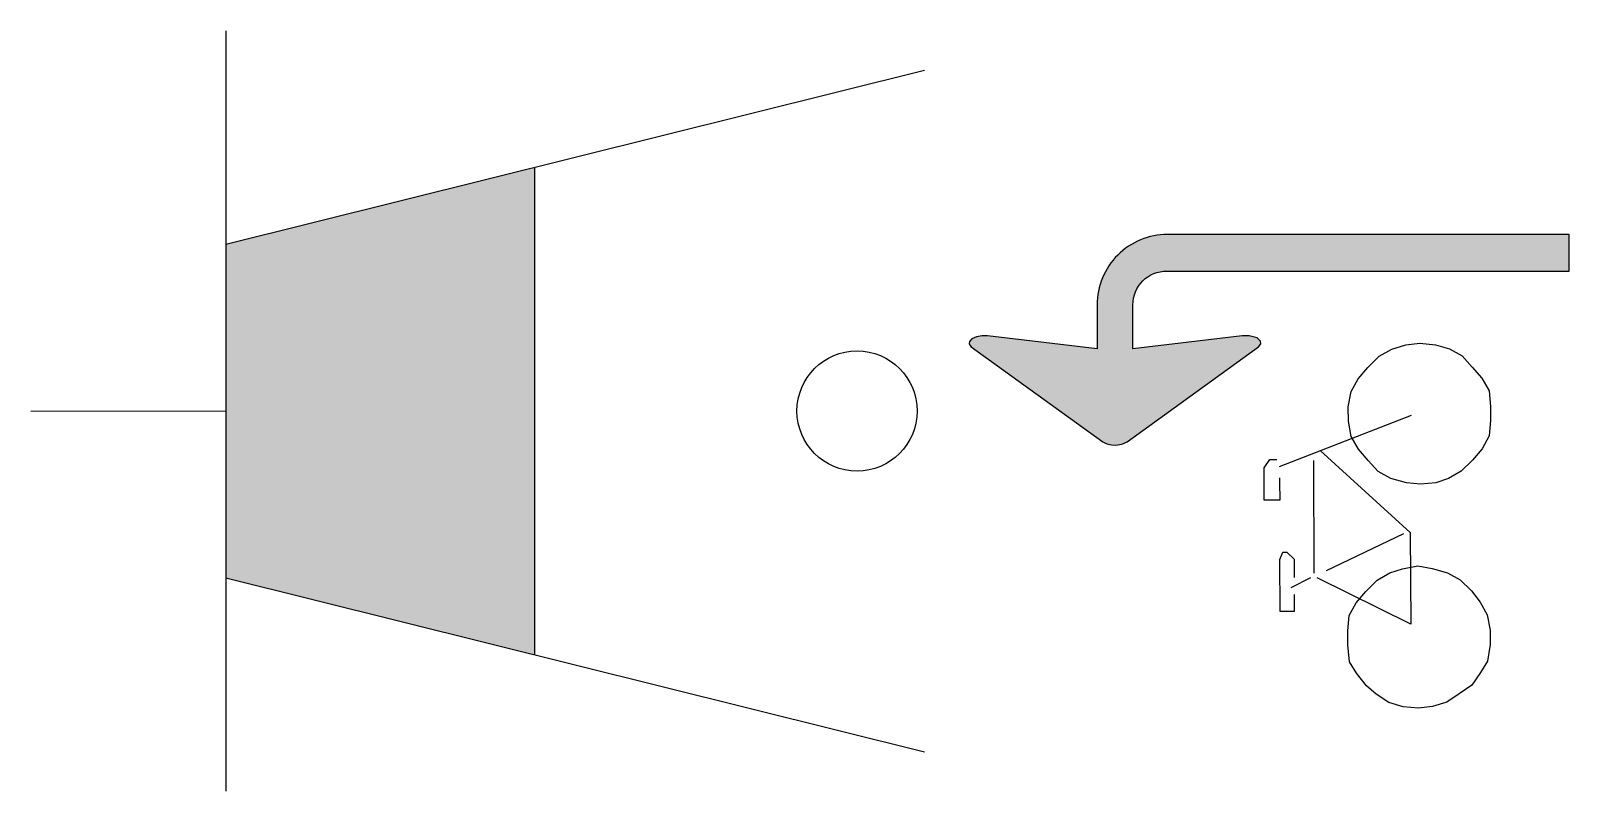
# Model space of a CAD drawing. Extents: x 0 to 11.8, y -2.9 to 2.9.
import ezdxf

# ---------------------------------------------------------------- set-up
doc = ezdxf.new("R2010")
doc.units = 0
doc.layers.get('0').update_dxf_attribs({"lineweight": 25})

msp = doc.modelspace()

# ---------------------------------------------------------------- hatches: boundary and pattern name
h = msp.add_hatch(color=256)
h.dxf.hatch_style = 1
edge = h.paths.add_edge_path()
edge.add_line((7.316339964894297, 0.5777780185818244), (7.275029247852927, 0.5787734088974901))
edge.add_line((7.275029247849517, 0.5787734088963532), (7.231694280444373, 0.571185530242559))
edge.add_line((7.23169428044551, 0.571185530242559), (7.196116685376893, 0.5544310810572313))
edge.add_line((7.19611668537803, 0.5544310810583966), (7.179253815828389, 0.5352942439666322))
edge.add_line((7.179253815828389, 0.5352942439654953), (7.176299040266741, 0.5203473500640712))
edge.add_line((7.176299040266741, 0.5203473500674818), (7.18145901603728, 0.5051991415590464))
edge.add_line((7.181459016036143, 0.5051991415567727), (7.192369277147264, 0.4930201648190859))
edge.add_line((7.192369277148401, 0.4930201648213597), (8.204399582313982, -0.2381678071058033))
edge.add_line((8.204399582312845, -0.2381678071069473), (8.233885574154357, -0.2528077902397854))
edge.add_line((8.233885574157767, -0.2528077902420591), (8.269682910633747, -0.2609066347381486))
edge.add_line((8.26968291063261, -0.2609066347358748), (8.305391886768604, -0.2625772794053773))
edge.add_line((8.30539188676633, -0.2625772794053773), (8.350652422763943, -0.2562459769646921))
edge.add_line((8.35065242276508, -0.2562459769624184), (8.391622288228092, -0.2381676583977423))
edge.add_line((8.391622288228092, -0.2381676584000161), (9.401125701364151, 0.4930219192000393))
edge.add_line((9.401125701361735, 0.4930219192045797), (9.419478752324522, 0.5160241942759285))
edge.add_line((9.41947875232566, 0.5160241942747916), (9.417444062336045, 0.5381855097358539))
edge.add_line((9.417444062336045, 0.538185509734717), (9.390467047268004, 0.5627754098567266))
edge.add_line((9.39046704726573, 0.5627754098590003), (9.32971132722949, 0.5792880883042244))
edge.add_line((9.329711327230626, 0.5792880883053613), (9.277144180160604, 0.5777795760219533))
edge.add_line((9.27714418015833, 0.5777795760208164), (8.435524173552068, 0.4787374600621135))
edge.add_line((8.435524173552068, 0.4787374600609837), (8.43552290646565, 0.8167460885831588))
edge.add_arc((8.695385061447297, 0.8167470627235502), 0.2598621549817082, 89.99997800420078, 180.0002147835831, ccw=False)
edge.add_line((8.695385161207497, 1.07660921770406), (11.79159453097989, 1.07660881630845))
edge.add_line((11.79159453097876, 1.076608816309601), (11.79159453097876, 1.357449391801822))
edge.add_line((11.79159453097876, 1.357449391801822), (8.701331860579359, 1.357449391802177))
edge.add_arc((8.701331860578222, 0.8166198407424758), 0.5408295510612184, 89.99999999999362, 180.0001820369803)
edge.add_line((8.160502309523082, 0.8166181224478635), (8.160503383019005, 0.4787374600598753))
edge.add_line((8.160503383015595, 0.4787374600610121), (7.31633996488975, 0.5777780185807373))

# ---------------------------------------------------------------- linework, layer by layer
for p, q in [((1.458510483682431, 2.924275514594683), (1.458510483682431, -2.924275514533292)), ((1.458510483682431, 1.282533073647301), (6.832885482512694, 2.622515259985221)), ((3.832885482853072, 1.874531250203972), (3.832885484560649, -1.874531249400206)), ((1.458510483682431, 1.282533073647301), (1.458510483682431, -1.282533073990635)), ((10.32910536171588, 0.4216814383931933), (10.42636059954478, 0.476229395894137)), ((10.42636059954478, 0.476229395894137), (10.53453421295674, 0.5091601978307096)), ((10.53453421295674, 0.5091601978307096), (10.64279566385724, 0.5204299259520155)), ((10.64279566385724, 0.5204299259520155), (10.7619754905509, 0.5100824993490392)), ((10.7619754905509, 0.5100824993490392), (10.87041261866264, 0.4780300792770618)), ((10.87041261866264, 0.4780300792770618), (10.96810704749353, 0.4242726657349181)), ((10.24281241814609, 0.3346857889806643), (10.32910536171588, 0.4216814383931933)), ((10.96810704749353, 0.4242726657349181), (11.04427216006664, 0.3379358030024946)), ((10.11359259850204, 0.1500396299019258), (10.16735001197483, 0.2477340589422283)), ((10.16735001197483, 0.2477340589422283), (10.24281241814609, 0.3346857889806643)), ((11.04427216006664, 0.3379358030024946), (11.12043727180074, 0.2515989402688774)), ((11.12043727180074, 0.2515989402688774), (11.17498522923123, 0.1543437027207801)), ((10.09241463443212, 0.03081588432507942), (10.11359259850204, 0.1500396299019258)), ((11.17498522923123, 0.1543437027207801), (11.18629887630485, 0.03525171414298711)), ((-0.04148951631734121, 0), (1.458510483682431, 3.660716174636036e-10)), ((10.09285382550368, -0.07748948643836684), (10.09241463443212, 0.03081588432507942)), ((11.18629887630485, 0.03525171414298711), (11.18673806737755, -0.07305365661932228)), ((9.562559724797467, -0.4260123288502768), (10.57904911976587, -0.03198459866726466)), ((10.11499800997606, -0.1965375559217364), (10.09285382550368, -0.07748948643836684)), ((11.18673806737755, -0.07305365661932228), (11.17639064070525, -0.1922334833825516)), ((10.16954596740769, -0.2937927937495033), (10.11499800997606, -0.1965375559217364)), ((11.17639064070525, -0.1922334833825516), (11.12263322723359, -0.2899279121443215)), ((9.875941104943223, -0.3045344713194424), (10.56927208874143, -0.9349330216997771)), ((10.24571107928048, -0.3801296564830636), (10.16954596740769, -0.2937927937495033)), ((11.12263322723359, -0.2899279121443215), (11.0471708212024, -0.3768796424623702)), ((9.444470932896621, -0.4375323558854234), (9.48752956688034, -0.3723734572229773)), ((9.44455877115368, -0.4591934294221574), (9.444470932896621, -0.4375323558854234)), ((9.444646609340253, -0.4808545037979002), (9.44455877115368, -0.4591934294221574)), ((9.48752956688034, -0.3723734572229773), (9.541682252121092, -0.3721538614757378)), ((9.830443841878633, -1.248270825936373), (9.826930313229042, -0.3818278617955855)), ((10.32187619178538, -0.466466519216624), (10.24571107928048, -0.3801296564830636)), ((10.41957062061513, -0.5202239324779896), (10.32187619178538, -0.466466519216624)), ((10.96087787749164, -0.4638752915952296), (10.86362263987283, -0.5184232490950649)), ((11.0471708212024, -0.3768796424623702), (10.96087787749164, -0.4638752915952296)), ((9.445481072391004, -0.6866347075758767), (9.444646609340253, -0.4808545037979002)), ((9.563914274149994, -0.5128630044969782), (9.56395819324328, -0.5236935419650877)), ((9.56395819324328, -0.5236935419650877), (9.56404603150034, -0.5453546157814912)), ((9.56404603150034, -0.5453546157814912), (9.564616979851763, -0.6861515975486441)), ((10.53883828556494, -0.5522324334578173), (10.41957062061513, -0.5202239324779896)), ((10.64718757472136, -0.562623779152915), (10.53883828556494, -0.5522324334578173)), ((10.76627956315932, -0.5513101322191574), (10.64718757472136, -0.562623779152915)), ((10.86362263987283, -0.5184232490950649), (10.76627956315932, -0.5513101322191574)), ((9.564616979851763, -0.6861515975486441), (9.445481072391004, -0.6866347075758767)), ((10.51574053257539, -0.9441627555537764), (9.921202891485592, -1.22817227033633)), ((10.56927208874143, -0.9349330216997771), (10.57212789987219, -1.639181576378547)), ((9.566461582398489, -1.141034153576413), (9.5879030611691, -1.086793630008117)), ((9.568086589409432, -1.541764024221322), (9.566461582398489, -1.141034153576413)), ((9.5879030611691, -1.086793630008117), (9.620394672313779, -1.086661872448587)), ((9.620394672313779, -1.086661872448587), (9.674766953300633, -1.140594962363878)), ((9.674766953300633, -1.140594962363878), (9.67533790172368, -1.2813919444107)), ((1.458510483682431, -1.282533073991772), (6.832885484900117, -2.622515262659135)), ((9.80114317135147, -1.283369838975517), (9.649823086399039, -1.359798465479628)), ((10.57212789987219, -1.639181576378547), (9.852807847643845, -1.28316033243263)), ((10.22813448211721, -1.387457440017101), (10.314427425687, -1.300461791165048)), ((10.22813448211721, -1.387457440017101), (10.314427425687, -1.300461791165048)), ((10.314427425687, -1.300461791165048), (10.41168266400476, -1.245913833944911)), ((10.314427425687, -1.300461791165048), (10.41168266400476, -1.245913833944911)), ((10.41168266400476, -1.245913833944911), (10.5090257400191, -1.213026950820819)), ((10.5090257400191, -1.213026950820819), (10.62807380936377, -1.190882766417786)), ((10.62807380936377, -1.190882766417786), (10.73646701761234, -1.212104649582159)), ((10.73646701761234, -1.212104649582159), (10.85573468256328, -1.24411315028118)), ((10.85573468256328, -1.24411315028118), (10.95342911209357, -1.297870563823324)), ((10.95342911209357, -1.297870563823324), (11.04042476073531, -1.384163506903121)), ((9.675864930981817, -1.411358388709743), (9.676391960311577, -1.541324833008787)), ((10.15267207594505, -1.474409170056674), (10.22813448211721, -1.387457440017101)), ((11.04042476073531, -1.384163506903121), (11.10575933647127, -1.470544288450355)), ((10.09891466247339, -1.572103599656316), (10.15267207594505, -1.474409170056674)), ((11.10575933647127, -1.470544288450355), (11.16030729320144, -1.567799527117131)), ((9.676391960311577, -1.541324833008787), (9.568086589409432, -1.541764024221322)), ((10.08856723594093, -1.691283425580508), (10.09891466247339, -1.572103599656316)), ((11.16030729320144, -1.567799527117131), (11.18245147767382, -1.686847595762629)), ((10.08900642701249, -1.799588796342846), (10.08856723594093, -1.691283425580508)), ((11.18245147767382, -1.686847595762629), (11.18289066874652, -1.795152966524938)), ((10.1003639930407, -1.929511321549739), (10.08900642701249, -1.799588796342846)), ((11.18289066874652, -1.795152966524938), (11.16175662376875, -1.925207249010555)), ((10.1548680313779, -2.015936022468736), (10.1003639930407, -1.929511321549739)), ((11.16175662376875, -1.925207249010555), (11.10795529190412, -2.012071141143224)), ((10.23107706234512, -2.113103422670406), (10.1548680313779, -2.015936022468736)), ((10.30715433659182, -2.177779211306756), (10.23107706234512, -2.113103422670406)), ((11.04336734096435, -2.109809489556426), (10.94615602229922, -2.175187983965031)), ((11.10795529190412, -2.012071141143224), (11.04336734096435, -2.109809489556426)), ((10.40489268451623, -2.242367161476864), (10.30715433659182, -2.177779211306756)), ((10.51332981262775, -2.274419581548869), (10.40489268451623, -2.242367161476864)), ((10.84894470377392, -2.240566478093967), (10.74077109022213, -2.273497280031677)), ((10.94615602229922, -2.175187983965031), (10.84894470377392, -2.240566478093967)), ((10.63250963932163, -2.284767008151817), (10.51332981262775, -2.274419581548869)), ((10.74077109022213, -2.273497280031677), (10.63250963932163, -2.284767008151817))]:
    msp.add_line(p, q)
msp.add_lwpolyline([(7.316339964894297, 0.5777780185818244), (7.275029247849517, 0.5787734088963532), (7.23169428044551, 0.571185530242559), (7.19611668537803, 0.5544310810583966), (7.179253815828389, 0.5352942439654953), (7.176299040266741, 0.5203473500674818), (7.181459016036143, 0.5051991415567727), (7.192369277148401, 0.4930201648213597), (8.204399582312845, -0.2381678071069473), (8.233885574157767, -0.2528077902420591), (8.26968291063261, -0.2609066347358748), (8.30539188676633, -0.2625772794053773), (8.35065242276508, -0.2562459769624184), (8.391622288228092, -0.2381676584000161), (9.401125701361735, 0.4930219192045797), (9.41947875232566, 0.5160241942747916), (9.417444062336045, 0.538185509734717), (9.39046704726573, 0.5627754098590003), (9.329711327230626, 0.5792880883053613), (9.27714418015833, 0.5777795760208164), (8.435524173552068, 0.4787374600609837), (8.435522906466787, 0.8167460885865694, -0.4142147727782192), (8.695385161207497, 1.07660921770406), (11.79159453097876, 1.076608816309601), (11.79159453097876, 1.357449391801822), (8.701331860578222, 1.357449391802163, 0.414214492937562), (8.160502309523082, 0.8166181224478635), (8.160503383015595, 0.4787374600610121)], format="xyb", close=True)
msp.add_circle((6.313874058788116, -7.764811016386375e-10), 0.4619609242495804)
msp.add_solid([(1.458510483681295, 1.282533079337327), (1.458510483682431, -1.282533073991772), (3.832885482853072, 1.874531250203972), (3.832885484560649, -1.874531249400206)])

doc.saveas('drawing.dxf')
